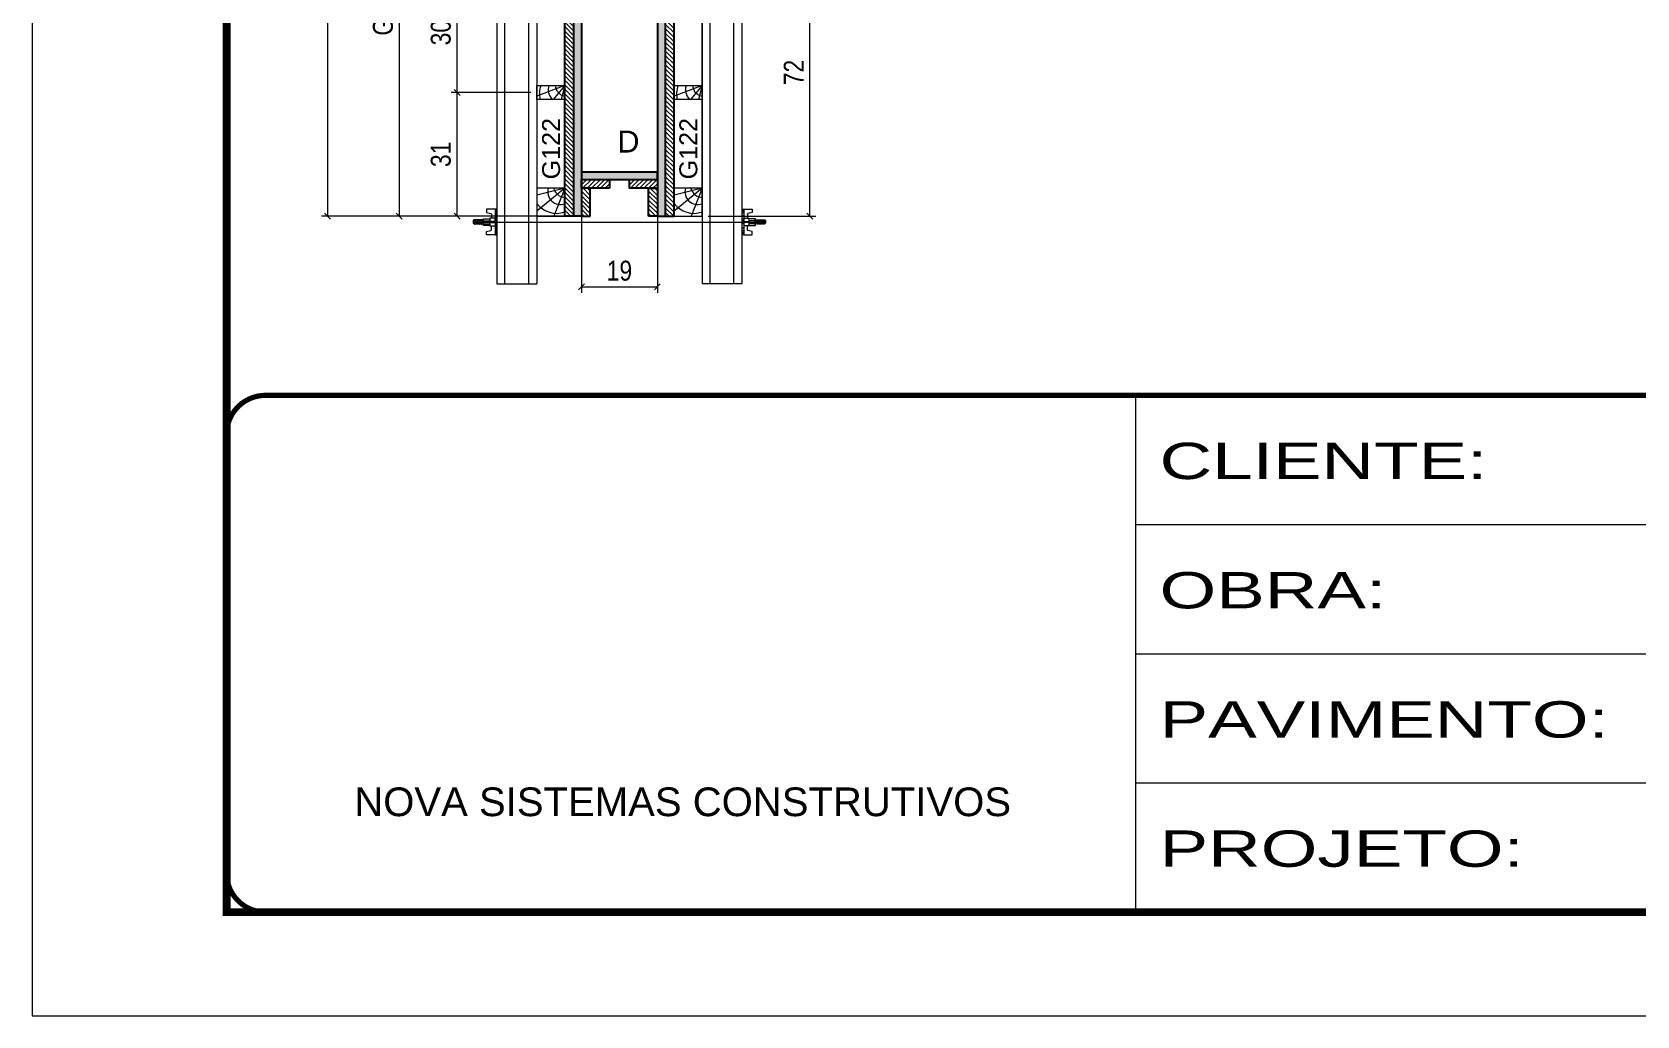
# Model space of a CAD drawing. Extents: x 2949 to 9203, y -16089 to 12527.
# Drawn here: x 7718 to 8336, y -13792 to -13413 of the extents above; entities that cross this region are included whole.
import ezdxf
from ezdxf.enums import TextEntityAlignment as Align

# ---------------------------------------------------------------- set-up
doc = ezdxf.new("R2010")
doc.units = 0
doc.linetypes.add('CONTINUO', pattern=[0])
doc.linetypes.add('DASHED', pattern=[0.75, 0.5, -0.25])
for name, color, linetype in [('CHAPA', 1, 'Continuous'), ('COTA', 241, 'Continuous'), ('MEIO_PONT', 93, 'Continuous'), ('SARRAFO', 251, 'Continuous'), ('TEXTO_GERAL', 7, 'Continuous')]:
    doc.layers.add(name, color=color, linetype=linetype)
doc.layers.add('FELIPE', color=2, linetype='Continuous', lineweight=13, plot=False)
for name, color, linetype, lineweight in [('Folhas', 255, 'Continuous', 9), ('Hachura', 251, 'Continuous', 9), ('Madeira', 126, 'Continuous', 18), ('Perfil Metálico', 224, 'Continuous', 18), ('SARRAFO DE PRESSAO', 251, 'DASHED', 9), ('Texto Seção', 7, 'Continuous', 15)]:
    doc.layers.add(name, color=color, linetype=linetype, lineweight=lineweight)
doc.styles.add('ARIAL', font='arial.ttf')
doc.styles.add('COTA TECNICA 2X', font='techl___.ttf', dxfattribs={"height": 10})
doc.styles.add('ROMANS', font='romans.shx')
doc.styles.add('SANSSERIF', font='sas_____.pfb')
doc.styles.add('Tecnologia', font='')
doc.styles.get('Tecnologia').set_extended_font_data('Forgotten Futurist')
doc.dimstyles.new('SECAO PILAR', dxfattribs={"dimtxt": 10, "dimasz": 3, "dimexe": 3, "dimexo": 3, "dimgap": 3, "dimtad": 1, "dimdec": 1, "dimlfac": 0.5, "dimzin": 12, "dimdsep": 46, "dimtxsty": 'COTA TECNICA 2X', "dimblk1": 'OBLIQUE', "dimblk2": 'OBLIQUE', "dimsah": 1, "dimcen": 0.9, "dimclrd": 256, "dimclre": 256, "dimclrt": 256, "dimadec": 1, "dimazin": 3, "dimtfac": 1, "dimtdec": 1, "dimtmove": 0, "dimatfit": 3, "dimfxl": 1, "dimtolj": 1, "dimtzin": 12, "dimarcsym": 0})
doc.dimstyles.new('SECÇÃO 2', dxfattribs={"dimtxt": 7, "dimasz": 6, "dimexe": 0.18, "dimexo": 2, "dimgap": -4, "dimtad": 3, "dimdec": 1, "dimlfac": 0.5, "dimzin": 12, "dimdsep": 46, "dimtxsty": 'ROMANS', "dimblk": 'ARCHTICK', "dimcen": 0.09, "dimse1": 1, "dimse2": 1, "dimsd1": 1, "dimsd2": 1, "dimclrd": 180, "dimclre": 5, "dimclrt": 1, "dimadec": 0, "dimazin": 3, "dimtfac": 1, "dimtdec": 1, "dimtofl": 0, "dimtmove": 0, "dimatfit": 3, "dimldrblk": 'ARCHTICK', "dimfxl": 1, "dimtolj": 1, "dimtzin": 0, "dimarcsym": 0})
pattern_1 = [(135, (113118.4113, 42714.4012), (-1.12253202, -1.12253202), [])]

# ---------------------------------------------------------------- blocks, each defined once
blk = doc.blocks.new('9999999999')
at = {"color": 30, "linetype": 'CONTINUO'}
for p, q in [((98564.56, 34230.21), (98564.56, 34429.45)), ((98564.56, 34379.64), (99583.98, 34379.64)), ((98564.56, 34329.83), (99487.98, 34329.83)), ((98564.56, 34280.02), (99487.98, 34280.02))]:
    blk.add_line(p, q, dxfattribs=at)
at = {"color": 30, "linetype": 'CONTINUO', "const_width": 2}
blk.add_lwpolyline([(99583.98, 34230.21), (99583.98, 34414.45, 0.414214), (99568.98, 34429.45), (98228.98, 34429.45, 0.414214), (98213.98, 34414.45), (98213.98, 34245.21, 0.414214), (98228.98, 34230.21), (99583.98, 34230.21)], format="xyb", dxfattribs=at)
at = {"layer": 'Folhas'}
blk.add_lwpolyline([(98138.98, 34190.21), (99623.98, 34190.21), (99623.98, 35240.21), (98138.98, 35240.21)], close=True, dxfattribs=at)
at = {"layer": 'Folhas', "color": 30, "const_width": 3}
blk.add_lwpolyline([(98213.98, 34230.21), (99583.98, 34230.21), (99583.98, 35200.21), (98213.98, 35200.21)], close=True, dxfattribs=at)
at = {"color": 7, "linetype": 'Continuous', "ltscale": 5, "style": 'ARIAL'}
blk.add_text('NOVA SISTEMAS CONSTRUTIVOS', height=11.0592, dxfattribs=at).set_placement((98263.19, 34267.21))
at = {"layer": 'Folhas', "color": 7, "style": 'Tecnologia', "width": 1.5}
for s, p in [('CLIENTE:', (98573.65, 34397.17)), ('OBRA:', (98573.65, 34347.31)), ('PAVIMENTO:', (98573.65, 34297.5)), ('PROJETO:', (98573.65, 34247.69))]:
    blk.add_text(s, height=14, dxfattribs=at).set_placement(p)
blk = doc.blocks.new('_Oblique')
at = {"color": 0, "linetype": 'ByBlock', "lineweight": -2}
blk.add_line((-0.5, -0.5), (0.5, 0.5), dxfattribs=at)
blk = doc.blocks.new('*D162')
at = {"layer": 'COTA', "lineweight": -2, "transparency": 16777216}
for p, q in [((136014.55, 33725.47), (135887.9, 33725.47)), ((135890.9, 33725.47), (135890.9, 33005.45)), ((136014.55, 33005.45), (135887.9, 33005.45))]:
    blk.add_line(p, q, dxfattribs=at)
at = {"layer": 'Defpoints', "color": 0, "transparency": 16777216}
for p in [(136017.55, 33725.47), (135890.9, 33005.45), (136017.55, 33005.45)]:
    blk.add_point(p, dxfattribs=at)
at = {"layer": 'COTA', "lineweight": -2, "transparency": 16777216, "xscale": 3, "yscale": 3, "zscale": 3}
for p, rotation in [((135890.9, 33725.47), 90), ((135890.9, 33005.45), 270)]:
    blk.add_blockref('_Oblique', p, dxfattribs=dict(at, rotation=rotation))
at = {"layer": 'COTA', "transparency": 16777216, "insert": (135882.68, 33365.46), "char_height": 10, "attachment_point": 5, "rotation": 90, "style": 'COTA TECNICA 2X'}
blk.add_mtext('\\A1;360 - PAINEL', dxfattribs=at)
blk = doc.blocks.new('C')
at = {"layer": 'Hachura', "color": 0}
for p, q in [((0, 3.22), (0, -3.22)), ((0.45, 3.22), (0, 3.22)), ((0.46, 3.16), (0, 3.16)), ((0.46, 3.05), (0, 3.05)), ((0.46, 2.88), (0, 2.88)), ((0, 2.75), (0, -1.16)), ((0.46, 2.65), (0, 2.65)), ((0.46, 2.23), (0, 2.23)), ((0.46, 1.51), (0, 1.51)), ((0.39, 0.49), (0.17, 0.49)), ((0.45, -3.23), (0.45, 3.22)), ((0.45, 3.22), (2.58, 3.22)), ((1.74, 0.97), (0.45, 0.97)), ((1.45, 0.1), (0.45, 0.1)), ((1.35, 1.94), (1.35, 0.96)), ((2.58, 2.39), (1.47, 2.09)), ((1.74, -0.97), (1.74, 0.97)), ((1.74, 0.97), (1.74, 0.84)), ((1.74, 0.97), (1.74, 0.84)), ((1.74, 0.84), (3.35, 0.84)), ((3.35, 0.45), (1.74, 0.45)), ((2.58, 3.22), (2.58, 2.39)), ((3.32, 0.84), (3.32, -0.84)), ((3.35, 0.84), (3.35, -0.84)), ((3.68, 0.45), (3.35, 0.45)), ((3.84, -0.52), (3.35, 0.45)), ((3.35, 0.06), (3.67, -0.57)), ((3.68, 0.45), (4.16, -0.52)), ((3.72, 0.5), (4.25, -0.57)), ((4.37, -0.55), (3.83, 0.53)), ((4.15, 0.45), (3.93, 0.45)), ((4.42, -0.52), (3.93, 0.45)), ((4.15, 0.45), (4.26, 0.45)), ((4.26, 0.45), (4.74, -0.52)), ((4.3, 0.5), (4.83, -0.57)), ((4.95, -0.55), (4.41, 0.53)), ((4.51, 0.45), (4.84, 0.45)), ((5, -0.52), (4.51, 0.45)), ((4.84, 0.45), (5.32, -0.52)), ((4.88, 0.5), (5.41, -0.57)), ((5.53, -0.55), (4.99, 0.53)), ((5.58, -0.52), (5.09, 0.45)), ((5.42, 0.45), (5.09, 0.45)), ((5.58, -0.52), (5.09, 0.45)), ((5.42, 0.45), (5.74, -0.19)), ((5.46, 0.5), (5.74, -0.07)), ((5.74, 0.19), (5.57, 0.53)), ((5.74, 0.32), (5.68, 0.45)), ((5.68, 0.45), (5.74, 0.45)), ((5.74, 0.45), (5.9, 0.29)), ((5.74, 0.45), (5.74, -0.52)), ((5.9, -0.36), (5.9, 0.29)), ((0.45, 0), (0, 0)), ((0.46, -1.52), (0, -1.52)), ((0.46, -2.23), (0, -2.23)), ((0.46, -2.65), (0, -2.65)), ((0.46, -2.88), (0, -2.88)), ((0.46, -3.05), (0, -3.05)), ((0.46, -3.16), (0, -3.16)), ((0, -3.22), (2.57, -3.22)), ((0.08, -0.48), (0.29, -0.48)), ((0.29, -0.48), (0.4, -0.48)), ((0.45, 0), (0.45, -0.97)), ((0.45, -0.16), (1.45, -0.16)), ((0.45, -0.65), (0.45, -0.32)), ((0.45, -3.23), (0.45, -0.65)), ((0.45, -0.97), (1.74, -0.97)), ((1.35, -1.94), (1.35, -0.97)), ((2.58, -2.39), (1.47, -2.1)), ((3.35, -0.32), (1.74, -0.32)), ((3.35, -0.84), (1.74, -0.84)), ((2.58, -3.23), (2.58, -2.39)), ((3.35, -0.07), (3.58, -0.52)), ((3.35, -0.52), (3.58, -0.52)), ((3.84, -0.52), (4.16, -0.52)), ((4.42, -0.52), (4.74, -0.52)), ((4.63, -0.52), (4.74, -0.52)), ((5, -0.52), (5.32, -0.52)), ((5.58, -0.52), (5.74, -0.52)), ((5.74, -0.52), (5.9, -0.36)), ((5.74, -0.52), (5.74, -0.52))]:
    blk.add_line(p, q, dxfattribs=at)
for centre, radius, start, end in [((1.52, 1.94), 0.161, 104.7436, 180), ((1.44, -0.03), 0.129, 272.695, 87.305), ((3.81, 0.39), 0.143, 25.5688, 154.4312), ((4.39, 0.39), 0.143, 25.5688, 154.4312), ((4.97, 0.39), 0.143, 25.5688, 154.4312), ((5.55, 0.39), 0.143, 25.5688, 154.4312), ((0.17, -0.37), 0.174, 221.744, 317.8592), ((1.52, -1.94), 0.161, 180, 255.2564), ((3.71, -0.4), 0.174, 222.1408, 318.256), ((4.29, -0.4), 0.174, 222.1408, 318.256), ((4.87, -0.4), 0.174, 222.1408, 318.256), ((5.45, -0.4), 0.174, 222.1408, 318.256), ((5.61, -0.4), 0.174, 317.8592, 318.256)]:
    blk.add_arc(centre, radius, start, end, dxfattribs=at)
blk = doc.blocks.new('PONTALETE')
at = {"layer": 'Madeira'}
for q in [(2.71, 7), (7, 5.76), (7, 1.74)]:
    blk.add_line((0, 0), q, dxfattribs=at)
blk.add_lwpolyline([(0, 0), (7, 0), (7, 7), (0, 7)], close=True, dxfattribs=at)
for centre, radius, start, end in [((2.04, 0.06), 6.23, 37.2818, 109.0913), ((1.09, 0.9), 3.19, 343.603, 109.9847), ((-0.21, -0.78), 3.09, 14.6322, 86.0383)]:
    blk.add_arc(centre, radius, start, end, dxfattribs=at)
blk = doc.blocks.new('MEIO PONTALETE')
at = {"layer": 'Madeira'}
for q in [(2.71, 7), (3.5, 2.88), (3.5, 0.87)]:
    blk.add_line((0, 0), q, dxfattribs=at)
blk.add_lwpolyline([(0, 0), (3.5, 0), (3.5, 7), (0, 7)], close=True, dxfattribs=at)
for centre, radius, start, end in [((2.04, 0.06), 6.23, 76.4499, 109.0913), ((1.09, 0.9), 3.19, 40.9063, 109.9847), ((-0.21, -0.78), 3.09, 14.6322, 86.0383)]:
    blk.add_arc(centre, radius, start, end, dxfattribs=at)
blk = doc.blocks.new('*D163')
at = {"layer": 'COTA', "lineweight": -2, "transparency": 16777216}
for p, q in [((135992.82, 33067.45), (135952.94, 33067.45)), ((135955.94, 33005.45), (135955.94, 33067.45)), ((135992.82, 33005.45), (135952.94, 33005.45))]:
    blk.add_line(p, q, dxfattribs=at)
at = {"layer": 'Defpoints', "color": 0, "transparency": 16777216}
for p in [(135955.94, 33067.45), (135995.82, 33067.45), (135995.82, 33005.45)]:
    blk.add_point(p, dxfattribs=at)
at = {"layer": 'COTA', "lineweight": -2, "transparency": 16777216, "xscale": 3, "yscale": 3, "zscale": 3}
for p, rotation in [((135955.94, 33067.45), 90), ((135955.94, 33005.45), 270)]:
    blk.add_blockref('_Oblique', p, dxfattribs=dict(at, rotation=rotation))
at = {"layer": 'COTA', "transparency": 16777216, "insert": (135947.72, 33036.45), "char_height": 10, "attachment_point": 5, "rotation": 90, "style": 'COTA TECNICA 2X'}
blk.add_mtext('\\A1;31', dxfattribs=at)
blk = doc.blocks.new('*D164')
at = {"layer": 'COTA', "lineweight": -2, "transparency": 16777216}
for p, q in [((135992.82, 33127.45), (135952.94, 33127.45)), ((135955.94, 33067.45), (135955.94, 33127.45)), ((135992.82, 33067.45), (135952.94, 33067.45))]:
    blk.add_line(p, q, dxfattribs=at)
at = {"layer": 'Defpoints', "color": 0, "transparency": 16777216}
for p in [(135955.94, 33127.45), (135995.82, 33127.45), (135995.82, 33067.45)]:
    blk.add_point(p, dxfattribs=at)
at = {"layer": 'COTA', "lineweight": -2, "transparency": 16777216, "xscale": 3, "yscale": 3, "zscale": 3}
for p, rotation in [((135955.94, 33127.45), 90), ((135955.94, 33067.45), 270)]:
    blk.add_blockref('_Oblique', p, dxfattribs=dict(at, rotation=rotation))
at = {"layer": 'COTA', "transparency": 16777216, "insert": (135947.72, 33097.45), "char_height": 10, "attachment_point": 5, "rotation": 90, "style": 'COTA TECNICA 2X'}
blk.add_mtext('\\A1;30', dxfattribs=at)
blk = doc.blocks.new('*D167')
at = {"layer": 'COTA', "lineweight": -2, "transparency": 16777216}
for p, q in [((135992.82, 33249.45), (135923.82, 33249.45)), ((135926.82, 33249.45), (135926.82, 33005.45)), ((135992.82, 33005.45), (135923.82, 33005.45))]:
    blk.add_line(p, q, dxfattribs=at)
at = {"layer": 'Defpoints', "color": 0, "transparency": 16777216}
for p in [(135995.82, 33249.45), (135926.82, 33005.45), (135995.82, 33005.45)]:
    blk.add_point(p, dxfattribs=at)
at = {"layer": 'COTA', "lineweight": -2, "transparency": 16777216, "xscale": 3, "yscale": 3, "zscale": 3}
for p, rotation in [((135926.82, 33249.45), 90), ((135926.82, 33005.45), 270)]:
    blk.add_blockref('_Oblique', p, dxfattribs=dict(at, rotation=rotation))
at = {"layer": 'COTA', "transparency": 16777216, "insert": (135918.72, 33127.45), "char_height": 10, "attachment_point": 5, "rotation": 90, "style": 'COTA TECNICA 2X'}
blk.add_mtext('\\A1;GRADE 122', dxfattribs=at)
blk = doc.blocks.new('*D168')
at = {"layer": 'COTA', "lineweight": -2, "transparency": 16777216}
for p, q in [((136113.37, 33149.52), (136135.68, 33149.52)), ((136132.68, 33005.45), (136132.68, 33149.52)), ((136081.66, 33005.45), (136135.68, 33005.45))]:
    blk.add_line(p, q, dxfattribs=at)
at = {"layer": 'Defpoints', "color": 0, "transparency": 16777216}
for p in [(136110.37, 33149.52), (136132.68, 33149.52), (136078.66, 33005.45)]:
    blk.add_point(p, dxfattribs=at)
at = {"layer": 'COTA', "lineweight": -2, "transparency": 16777216, "xscale": 3, "yscale": 3, "zscale": 3}
for p, rotation in [((136132.68, 33149.52), 90), ((136132.68, 33005.45), 270)]:
    blk.add_blockref('_Oblique', p, dxfattribs=dict(at, rotation=rotation))
at = {"layer": 'COTA', "transparency": 16777216, "insert": (136124.61, 33077.48), "char_height": 10, "attachment_point": 5, "rotation": 90, "style": 'COTA TECNICA 2X'}
blk.add_mtext('\\A1;72', dxfattribs=at)
blk = doc.blocks.new('*D156')
at = {"layer": 'COTA', "lineweight": -2, "transparency": 16777216}
for p, q in [((136018.22, 33020.85), (136018.22, 32966.99)), ((136056.22, 33020.85), (136056.22, 32966.99)), ((136018.22, 32969.99), (136056.22, 32969.99))]:
    blk.add_line(p, q, dxfattribs=at)
at = {"layer": 'Defpoints', "color": 0, "transparency": 16777216}
for p in [(136018.22, 33023.85), (136056.22, 33023.85), (136056.22, 32969.99)]:
    blk.add_point(p, dxfattribs=at)
at = {"layer": 'COTA', "lineweight": -2, "transparency": 16777216, "xscale": 3, "yscale": 3, "zscale": 3, "rotation": 180}
blk.add_blockref('_Oblique', (136018.22, 32969.99), dxfattribs=at)
at = {"layer": 'COTA', "lineweight": -2, "transparency": 16777216, "xscale": 3, "yscale": 3, "zscale": 3}
blk.add_blockref('_Oblique', (136056.22, 32969.99), dxfattribs=at)
at = {"layer": 'COTA', "transparency": 16777216, "insert": (136037.22, 32978.08), "char_height": 10, "attachment_point": 5, "style": 'COTA TECNICA 2X'}
blk.add_mtext('\\A1;19', dxfattribs=at)
blk = doc.blocks.new('*D157')
at = {"layer": 'COTA', "color": 180, "lineweight": -2, "transparency": 16777216}
for p, q in [((136052.22, 33378.46), (136037.22, 33378.46)), ((136037.22, 33378.46), (136037.22, 33352.46)), ((136052.22, 33352.46), (136052.22, 33378.46)), ((136037.22, 33352.46), (136052.22, 33352.46))]:
    blk.add_line(p, q, dxfattribs=at)
at = {"layer": 'Defpoints', "color": 0, "transparency": 16777216}
for p in [(136056.22, 33703.47), (136056.22, 33027.45), (136056.22, 33027.45)]:
    blk.add_point(p, dxfattribs=at)
at = {"layer": 'COTA', "color": 1, "transparency": 16777216, "insert": (136044.72, 33365.46), "char_height": 7, "attachment_point": 5, "rotation": 90, "style": 'ROMANS'}
blk.add_mtext('\\A1;338', dxfattribs=at)
blk = doc.blocks.new('_ArchTick')
at = {"color": 0, "linetype": 'ByBlock', "const_width": 0.15}
blk.add_lwpolyline([(-0.5, -0.5), (0.5, 0.5)], dxfattribs=at)
blk = doc.blocks.new('C16')
at = {"layer": 'Hachura'}
h = blk.add_hatch(dxfattribs=at)
h.set_pattern_fill('ANSI31', color=256, scale=0.5, angle=450, style=0)
h.set_pattern_definition(pattern_1)
h.paths.add_polyline_path([(136009.82, 33725.47), (136014.22, 33725.47), (136014.22, 33005.45), (136009.82, 33005.45)])
h = blk.add_hatch(color=256, dxfattribs=at)
h.dxf.hatch_style = 1
h.paths.add_polyline_path([(136018.22, 33005.45), (136014.22, 33005.45), (136014.22, 33725.47), (136018.22, 33725.47)])
h = blk.add_hatch(color=256, dxfattribs=at)
h.dxf.hatch_style = 1
h.paths.add_polyline_path([(136056.22, 33005.45), (136060.22, 33005.45), (136060.22, 33725.47), (136056.22, 33725.47)])
h = blk.add_hatch(dxfattribs=at)
h.set_pattern_fill('ANSI31', color=256, scale=0.5, angle=450, style=0)
h.set_pattern_definition(pattern_1)
h.paths.add_polyline_path([(136064.62, 33725.47), (136060.22, 33725.47), (136060.22, 33005.45), (136064.62, 33005.45)])
h = blk.add_hatch(color=256, dxfattribs=at)
h.dxf.hatch_style = 1
h.paths.add_polyline_path([(136018.22, 33027.45), (136018.22, 33023.85), (136056.22, 33023.85), (136056.22, 33027.45)])
h = blk.add_hatch(dxfattribs=at)
h.set_pattern_fill('ANSI31', color=256, scale=0.5, angle=540, style=0)
h.set_pattern_definition([(225, (126529.2676, 10094.4412), (1.12253202, -1.12253202), [])])
h.paths.add_polyline_path([(136018.22, 33023.85), (136018.22, 33019.45), (136032.22, 33019.45), (136032.22, 33023.85)])
h = blk.add_hatch(dxfattribs=at)
h.set_pattern_fill('ANSI31', color=256, scale=0.5, angle=450, style=0)
h.set_pattern_definition([(135, (113126.8113, 42508.4012), (-1.12253202, -1.12253202), [])])
h.paths.add_polyline_path([(136018.22, 33019.45), (136022.62, 33019.45), (136022.62, 33005.45), (136018.22, 33005.45)])
h = blk.add_hatch(dxfattribs=at)
h.set_pattern_fill('ANSI31', color=256, scale=0.5, angle=540, style=0)
h.set_pattern_definition([(225, (126553.2676, 10094.4412), (1.12253202, -1.12253202), [])])
h.paths.add_polyline_path([(136042.22, 33023.85), (136042.22, 33019.45), (136056.22, 33019.45), (136056.22, 33023.85)])
h = blk.add_hatch(dxfattribs=at)
h.set_pattern_fill('ANSI31', color=256, scale=0.5, angle=450, style=0)
h.set_pattern_definition([(135, (113126.8113, 42508.4012), (-1.12253202, -1.12253202), [])])
h.paths.add_polyline_path([(136056.22, 33019.45), (136051.82, 33019.45), (136051.82, 33005.45), (136056.22, 33005.45)])
at = {"layer": 'CHAPA'}
for points in [[(136018.22, 33005.45), (136009.82, 33005.45), (136009.82, 33725.47), (136018.22, 33725.47)], [(136056.22, 33005.45), (136064.62, 33005.45), (136064.62, 33725.47), (136056.22, 33725.47)], [(136018.22, 33027.45), (136018.22, 33023.85), (136056.22, 33023.85), (136056.22, 33027.45)]]:
    blk.add_lwpolyline(points, close=True, dxfattribs=at)
at = {"layer": 'COTA', "linetype": 'ByBlock'}
for p, q in [((136014.22, 33725.47), (136014.22, 33005.45)), ((136060.22, 33725.47), (136060.22, 33005.45))]:
    blk.add_line(p, q, dxfattribs=at)
at = {"layer": 'Hachura'}
blk.add_line((135964.95, 33002.53), (136105.67, 33002.54), dxfattribs=at)
at = {"layer": 'Madeira'}
for points in [[(135995.82, 33005.45), (136009.82, 33005.45), (136009.82, 33249.45), (135995.82, 33249.45)], [(136064.62, 33005.45), (136078.62, 33005.45), (136078.62, 33249.45), (136064.62, 33249.45)]]:
    blk.add_lwpolyline(points, close=True, dxfattribs=at)
at = {"layer": 'Perfil Metálico'}
for p, q in [((135975.82, 33755.53), (135975.82, 32971.53)), ((135979.82, 32971.53), (135979.82, 33755.53)), ((135991.82, 32971.53), (135991.82, 33755.53)), ((135995.82, 33755.53), (135995.82, 32971.53)), ((136078.62, 33755.53), (136078.62, 32971.53)), ((136082.62, 32971.53), (136082.62, 33755.53)), ((136094.62, 32971.53), (136094.62, 33755.53)), ((136098.62, 33755.53), (136098.62, 32971.53)), ((135975.82, 32971.53), (135995.82, 32971.53)), ((136098.62, 32971.53), (136078.62, 32971.53))]:
    blk.add_line(p, q, dxfattribs=at)
at = {"layer": 'SARRAFO'}
for points in [[(136032.22, 33019.45), (136018.22, 33019.45), (136018.22, 33023.85), (136032.22, 33023.85)], [(136032.22, 33019.45), (136018.22, 33019.45), (136018.22, 33023.85), (136032.22, 33023.85)], [(136022.62, 33005.45), (136022.62, 33019.45), (136018.22, 33019.45), (136018.22, 33005.45)], [(136022.62, 33005.45), (136022.62, 33019.45), (136018.22, 33019.45), (136018.22, 33005.45)], [(136056.22, 33019.45), (136042.22, 33019.45), (136042.22, 33023.85), (136056.22, 33023.85)], [(136056.22, 33019.45), (136042.22, 33019.45), (136042.22, 33023.85), (136056.22, 33023.85)], [(136051.82, 33005.45), (136051.82, 33019.45), (136056.22, 33019.45), (136056.22, 33005.45)], [(136051.82, 33005.45), (136051.82, 33019.45), (136056.22, 33019.45), (136056.22, 33005.45)]]:
    blk.add_lwpolyline(points, close=True, dxfattribs=at)
at = {"layer": 'Hachura', "linetype": 'Continuous', "yscale": 2, "zscale": 2, "rotation": 180}
for p, xscale in [((135975.76, 33002.53), 2), ((136098.67, 33002.53), -2)]:
    blk.add_blockref('C', p, dxfattribs=dict(at, xscale=xscale))
at = {"layer": 'MEIO_PONT'}
for name, p, xscale, yscale, zscale, rotation in [('MEIO PONTALETE', (136009.82, 33070.95), -1.999999997962732, 1.999999997962732, 1.999999997962732, 90), ('MEIO PONTALETE', (136078.62, 33070.95), -1.999999997962732, 1.999999997962732, 1.999999997962732, 90), ('PONTALETE', (136009.82, 33019.45), 2, 2, 2, 180), ('PONTALETE', (136078.62, 33019.45), 2, 2, 2, 180)]:
    blk.add_blockref(name, p, dxfattribs=dict(at, xscale=xscale, yscale=yscale, zscale=zscale, rotation=rotation))
at = {"layer": 'Texto Seção', "color": 255, "linetype": 'Continuous', "style": 'SANSSERIF'}
for p in [(136002.96, 33023.92), (136071.76, 33023.92)]:
    blk.add_text('G122', height=9, rotation=90, dxfattribs=at).set_placement(p, align=Align.MIDDLE_LEFT)
at = {"layer": 'TEXTO_GERAL', "style": 'ARIAL'}
blk.add_text('D', height=11, dxfattribs=at).set_placement((136041.73, 33042.86), align=Align.MIDDLE_CENTER)
at = {"layer": 'COTA'}
for base, p1, p2, angle, text, picture, middle in [((135890.9, 33005.45), (136017.55, 33725.47), (136017.55, 33005.45), 90, '<> - PAINEL', '*D162', (135882.68, 33365.46)), ((135926.82, 33005.45), (135995.82, 33249.45), (135995.82, 33005.45), 270, 'GRADE <>', '*D167', (135918.72, 33127.45))]:
    dim = blk.add_linear_dim(base=base, p1=p1, p2=p2, angle=angle, text=text, dimstyle='SECAO PILAR', dxfattribs=at)
    dim.commit()
    dim.dimension.update_dxf_attribs({"geometry": picture, "text_midpoint": middle})
for base, p1, p2, angle, dimstyle, picture, middle in [((136056.22, 33027.45), (136056.22, 33703.47), (136056.22, 33027.45), 90, 'SECÇÃO 2', '*D157', (136044.72, 33365.46)), ((136132.68, 33149.52), (136078.66, 33005.45), (136110.37, 33149.52), 90, 'SECAO PILAR', '*D168', (136124.61, 33077.48)), ((135955.94, 33127.45), (135995.82, 33067.45), (135995.82, 33127.45), 270, 'SECAO PILAR', '*D164', (135947.72, 33097.45)), ((135955.94, 33067.45), (135995.82, 33005.45), (135995.82, 33067.45), 270, 'SECAO PILAR', '*D163', (135947.72, 33036.45))]:
    dim = blk.add_linear_dim(base=base, p1=p1, p2=p2, angle=angle, dimstyle=dimstyle, dxfattribs=at)
    dim.commit()
    dim.dimension.update_dxf_attribs({"geometry": picture, "text_midpoint": middle})
dim = blk.add_linear_dim(base=(136056.22, 32969.99), p1=(136018.22, 33023.85), p2=(136056.22, 33023.85), dimstyle='SECAO PILAR', dxfattribs=at)
dim.commit()
dim.dimension.update_dxf_attribs({"geometry": '*D156', "text_midpoint": (136037.22, 32978.08)})

msp = doc.modelspace()

# ---------------------------------------------------------------- block references
at = {"layer": 'FELIPE', "linetype": 'ByBlock', "xscale": 0.7692035576454694, "yscale": 0.7692035576454694, "zscale": 0.7692035576454694}
msp.add_blockref('C16', (-96696.34, -38871.52), dxfattribs=at)
at = {"layer": 'SARRAFO DE PRESSAO', "color": 6, "linetype": 'ByBlock'}
msp.add_blockref('9999999999', (-90421.44, -47982.12), dxfattribs=at)

doc.saveas('drawing.dxf')
